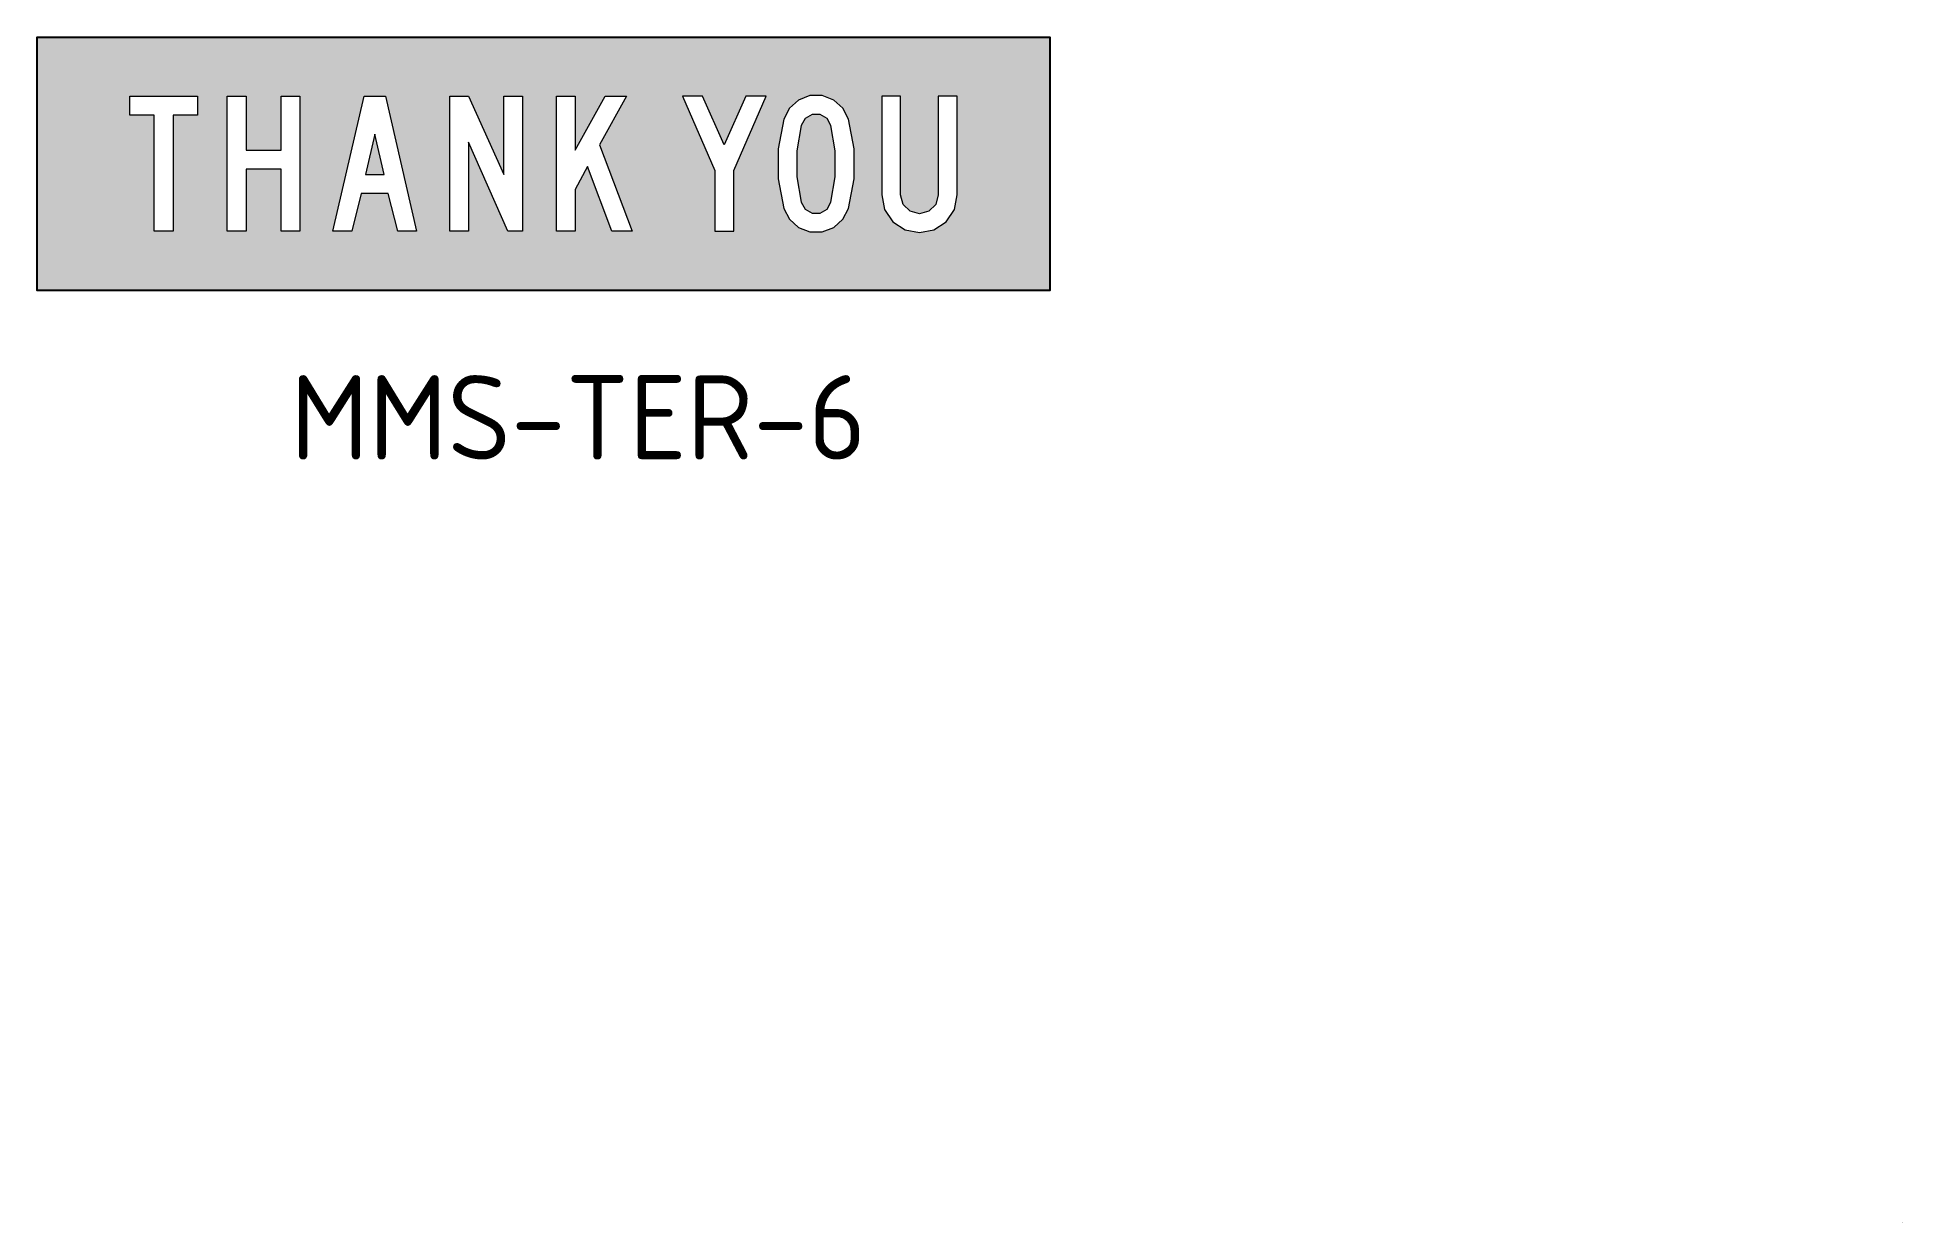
# Model space of a CAD drawing. Extents: x 138 to 359, y 73 to 214.
import ezdxf

# ---------------------------------------------------------------- set-up
doc = ezdxf.new("R2010")
doc.units = 0
for name, color, linetype in [('blue', 150, 'CONTINUOUS'), ('L25', 1, 'CONTINUOUS'), ('TBLK18', 4, 'CONTINUOUS')]:
    doc.layers.add(name, color=color, linetype=linetype)
doc.styles.add('ISO', font='iso3098b.shx')

msp = doc.modelspace()

# ---------------------------------------------------------------- hatches: boundary and pattern name
at = {"layer": 'blue'}
h = msp.add_hatch(color=256, dxfattribs=at)
h.paths.add_polyline_path([(234.47, 193.37), (235.14, 196.87), (235.14, 200.43), (234.47, 203.93), (233.81, 205.23), (232.73, 206.21), (231.37, 206.74), (229.91, 206.74), (228.55, 206.21), (227.47, 205.23), (226.8, 203.93), (226.14, 200.43), (226.14, 196.87), (226.8, 193.37), (227.47, 192.07), (228.55, 191.09), (229.91, 190.57), (231.37, 190.57), (232.73, 191.09), (233.81, 192.07)], flags=16)
h.paths.add_polyline_path([(232.4, 194.09), (232.91, 197.12), (232.91, 200.18), (232.4, 203.21), (231.93, 204.03), (231.11, 204.51), (230.16, 204.51), (229.35, 204.03), (228.88, 203.21), (228.37, 200.18), (228.37, 197.12), (228.88, 194.09), (229.35, 193.27), (230.16, 192.79), (231.11, 192.79), (231.93, 193.27)], flags=0)
h.paths.add_polyline_path([(218.62, 190.65), (220.87, 190.65), (220.87, 197.85), (224.7, 206.65), (222.3, 206.65), (219.74, 200.89), (217.19, 206.65), (214.79, 206.65), (218.62, 197.85)], flags=16)
h.paths.add_polyline_path([(199.87, 190.65), (199.87, 206.65), (202.1, 206.65), (202.1, 200.25), (205.62, 206.65), (208.18, 206.65), (204.98, 200.89), (208.82, 190.65), (206.42, 190.65), (203.55, 198.33), (202.1, 195.61), (202.1, 190.65)], flags=16)
h.paths.add_polyline_path([(187.21, 190.65), (187.21, 206.65), (189.45, 206.65), (193.61, 197.37), (193.61, 206.65), (195.84, 206.65), (195.84, 190.65), (194.09, 190.65), (189.45, 201.21), (189.45, 190.65)], flags=16)
h.paths.add_polyline_path([(173.38, 190.65), (177.06, 206.65), (179.62, 206.65), (183.29, 190.65), (181.06, 190.65), (179.94, 195.13), (176.74, 195.13), (175.63, 190.65)], flags=16)
h.paths.add_polyline_path([(160.84, 190.65), (160.84, 206.65), (163.08, 206.65), (163.08, 200.25), (167.23, 200.25), (167.23, 206.65), (169.47, 206.65), (169.47, 190.65), (167.23, 190.65), (167.23, 198.01), (163.08, 198.01), (163.08, 190.65)], flags=16)
h.paths.add_polyline_path([(152.2, 190.65), (152.2, 204.41), (149.32, 204.41), (149.32, 206.65), (157.31, 206.65), (157.31, 204.41), (154.44, 204.41), (154.44, 190.65)], flags=16)
h.paths.add_polyline_path([(238.41, 206.65), (238.41, 194.97), (238.75, 193.25), (239.72, 191.79), (241.17, 190.83), (242.89, 190.49), (244.6, 190.83), (246.06, 191.79), (247.03, 193.25), (247.37, 194.97), (247.37, 206.65), (245.12, 206.65), (245.12, 194.97), (244.83, 193.84), (244.01, 193.03), (242.89, 192.73), (241.77, 193.03), (240.95, 193.84), (240.65, 194.97), (240.65, 206.65)], flags=16)
h.paths.add_polyline_path([(178.34, 202.17), (177.22, 197.37), (179.46, 197.37)], flags=0)
h.paths.add_polyline_path([(198.34, 183.65), (138.34, 183.65), (138.34, 213.65), (198.34, 213.65), (258.34, 213.65), (258.34, 183.65)])
at = {"layer": 'TBLK18', "linetype": 'Continuous', "lineweight": 0}
h = msp.add_hatch(color=256, dxfattribs=at)
edge = h.paths.add_edge_path()
edge.add_spline(control_points=[(359.34, 73.22), (359.34, 73.22), (359.34, 73.22), (359.34, 73.21), (359.34, 73.21), (359.34, 73.2), (359.34, 73.2), (359.34, 73.19), (359.34, 73.19), (359.34, 73.18), (359.34, 73.18), (359.34, 73.17), (359.34, 73.16), (359.34, 73.16), (359.34, 73.15), (359.34, 73.15), (359.34, 73.14), (359.34, 73.14), (359.35, 73.14), (359.35, 73.14), (359.35, 73.14), (359.36, 73.13), (359.36, 73.13), (359.36, 73.13), (359.37, 73.13), (359.37, 73.13), (359.38, 73.13), (359.38, 73.13), (359.38, 73.13), (359.39, 73.13), (359.39, 73.13), (359.39, 73.13), (359.4, 73.13), (359.41, 73.13), (359.4, 73.13), (359.39, 73.14), (359.39, 73.14), (359.38, 73.15), (359.38, 73.16), (359.38, 73.16), (359.37, 73.17), (359.37, 73.17), (359.36, 73.18), (359.36, 73.19), (359.36, 73.19), (359.35, 73.2), (359.35, 73.21), (359.35, 73.21), (359.35, 73.22), (359.35, 73.22), (359.34, 73.22)], knot_values=[0, 0, 0, 0, 0.054791, 0.109654, 0.164445, 0.219309, 0.2741, 0.328964, 0.383755, 0.438619, 0.49341, 0.548273, 0.603065, 0.657928, 0.71272, 0.767583, 0.822422, 0.877285, 0.915081, 0.952877, 0.990673, 1.02841, 1.066205, 1.103978, 1.141774, 1.179511, 1.217306, 1.255102, 1.292898, 1.330635, 1.368431, 1.406164, 1.44396, 1.481697, 1.557116, 1.631571, 1.705158, 1.777977, 1.850139, 1.921715, 1.992768, 2.063376, 2.133612, 2.203535, 2.273205, 2.342659, 2.411987, 2.481144, 2.550218, 2.619224, 2.619224, 2.619224, 2.619224], degree=3, periodic=0)
h = msp.add_hatch(color=256, dxfattribs=at)
edge = h.paths.add_edge_path()
edge.add_spline(control_points=[(359.34, 73.22), (359.34, 73.22), (359.34, 73.22), (359.34, 73.21), (359.34, 73.21), (359.34, 73.2), (359.34, 73.2), (359.34, 73.19), (359.34, 73.19), (359.34, 73.18), (359.34, 73.18), (359.34, 73.17), (359.34, 73.16), (359.34, 73.16), (359.34, 73.15), (359.34, 73.15), (359.34, 73.14), (359.34, 73.14), (359.35, 73.14), (359.35, 73.14), (359.35, 73.14), (359.36, 73.13), (359.36, 73.13), (359.36, 73.13), (359.37, 73.13), (359.37, 73.13), (359.38, 73.13), (359.38, 73.13), (359.38, 73.13), (359.39, 73.13), (359.39, 73.13), (359.39, 73.13), (359.4, 73.13), (359.41, 73.13), (359.4, 73.13), (359.39, 73.14), (359.39, 73.14), (359.38, 73.15), (359.38, 73.16), (359.38, 73.16), (359.37, 73.17), (359.37, 73.17), (359.36, 73.18), (359.36, 73.19), (359.36, 73.19), (359.35, 73.2), (359.35, 73.21), (359.35, 73.21), (359.35, 73.22), (359.35, 73.22), (359.34, 73.22)], knot_values=[0, 0, 0, 0, 0.054791, 0.109654, 0.164445, 0.219309, 0.2741, 0.328964, 0.383755, 0.438619, 0.49341, 0.548273, 0.603065, 0.657928, 0.71272, 0.767583, 0.822422, 0.877285, 0.915081, 0.952877, 0.990673, 1.02841, 1.066205, 1.103978, 1.141774, 1.179511, 1.217306, 1.255102, 1.292898, 1.330635, 1.368431, 1.406164, 1.44396, 1.481697, 1.557116, 1.631571, 1.705158, 1.777977, 1.850139, 1.921715, 1.992768, 2.063376, 2.133612, 2.203535, 2.273205, 2.342659, 2.411987, 2.481144, 2.550218, 2.619224, 2.619224, 2.619224, 2.619224], degree=3, periodic=0)
h = msp.add_hatch(color=256, dxfattribs=at)
edge = h.paths.add_edge_path()
edge.add_spline(control_points=[(359.34, 73.22), (359.34, 73.22), (359.34, 73.22), (359.34, 73.21), (359.34, 73.21), (359.34, 73.2), (359.34, 73.2), (359.34, 73.19), (359.34, 73.19), (359.34, 73.18), (359.34, 73.18), (359.34, 73.17), (359.34, 73.16), (359.34, 73.16), (359.34, 73.15), (359.34, 73.15), (359.34, 73.14), (359.34, 73.14), (359.35, 73.14), (359.35, 73.14), (359.35, 73.14), (359.36, 73.13), (359.36, 73.13), (359.36, 73.13), (359.37, 73.13), (359.37, 73.13), (359.38, 73.13), (359.38, 73.13), (359.38, 73.13), (359.39, 73.13), (359.39, 73.13), (359.39, 73.13), (359.4, 73.13), (359.41, 73.13), (359.4, 73.13), (359.39, 73.14), (359.39, 73.14), (359.38, 73.15), (359.38, 73.16), (359.38, 73.16), (359.37, 73.17), (359.37, 73.17), (359.36, 73.18), (359.36, 73.19), (359.36, 73.19), (359.35, 73.2), (359.35, 73.21), (359.35, 73.21), (359.35, 73.22), (359.35, 73.22), (359.34, 73.22)], knot_values=[0, 0, 0, 0, 0.054791, 0.109654, 0.164445, 0.219309, 0.2741, 0.328964, 0.383755, 0.438619, 0.49341, 0.548273, 0.603065, 0.657928, 0.71272, 0.767583, 0.822422, 0.877285, 0.915081, 0.952877, 0.990673, 1.02841, 1.066205, 1.103978, 1.141774, 1.179511, 1.217306, 1.255102, 1.292898, 1.330635, 1.368431, 1.406164, 1.44396, 1.481697, 1.557116, 1.631571, 1.705158, 1.777977, 1.850139, 1.921715, 1.992768, 2.063376, 2.133612, 2.203535, 2.273205, 2.342659, 2.411987, 2.481144, 2.550218, 2.619224, 2.619224, 2.619224, 2.619224], degree=3, periodic=0)
h = msp.add_hatch(color=256, dxfattribs=at)
edge = h.paths.add_edge_path()
edge.add_spline(control_points=[(359.34, 73.22), (359.34, 73.22), (359.34, 73.22), (359.34, 73.21), (359.34, 73.21), (359.34, 73.2), (359.34, 73.2), (359.34, 73.19), (359.34, 73.19), (359.34, 73.18), (359.34, 73.18), (359.34, 73.17), (359.34, 73.16), (359.34, 73.16), (359.34, 73.15), (359.34, 73.15), (359.34, 73.14), (359.34, 73.14), (359.35, 73.14), (359.35, 73.14), (359.35, 73.14), (359.36, 73.13), (359.36, 73.13), (359.36, 73.13), (359.37, 73.13), (359.37, 73.13), (359.38, 73.13), (359.38, 73.13), (359.38, 73.13), (359.39, 73.13), (359.39, 73.13), (359.39, 73.13), (359.4, 73.13), (359.41, 73.13), (359.4, 73.13), (359.39, 73.14), (359.39, 73.14), (359.38, 73.15), (359.38, 73.16), (359.38, 73.16), (359.37, 73.17), (359.37, 73.17), (359.36, 73.18), (359.36, 73.19), (359.36, 73.19), (359.35, 73.2), (359.35, 73.21), (359.35, 73.21), (359.35, 73.22), (359.35, 73.22), (359.34, 73.22)], knot_values=[0, 0, 0, 0, 0.054791, 0.109654, 0.164445, 0.219309, 0.2741, 0.328964, 0.383755, 0.438619, 0.49341, 0.548273, 0.603065, 0.657928, 0.71272, 0.767583, 0.822422, 0.877285, 0.915081, 0.952877, 0.990673, 1.02841, 1.066205, 1.103978, 1.141774, 1.179511, 1.217306, 1.255102, 1.292898, 1.330635, 1.368431, 1.406164, 1.44396, 1.481697, 1.557116, 1.631571, 1.705158, 1.777977, 1.850139, 1.921715, 1.992768, 2.063376, 2.133612, 2.203535, 2.273205, 2.342659, 2.411987, 2.481144, 2.550218, 2.619224, 2.619224, 2.619224, 2.619224], degree=3, periodic=0)
h = msp.add_hatch(color=256, dxfattribs=at)
edge = h.paths.add_edge_path()
edge.add_spline(control_points=[(359.34, 73.22), (359.34, 73.22), (359.34, 73.22), (359.34, 73.21), (359.34, 73.21), (359.34, 73.2), (359.34, 73.2), (359.34, 73.19), (359.34, 73.19), (359.34, 73.18), (359.34, 73.18), (359.34, 73.17), (359.34, 73.16), (359.34, 73.16), (359.34, 73.15), (359.34, 73.15), (359.34, 73.14), (359.34, 73.14), (359.35, 73.14), (359.35, 73.14), (359.35, 73.14), (359.36, 73.13), (359.36, 73.13), (359.36, 73.13), (359.37, 73.13), (359.37, 73.13), (359.38, 73.13), (359.38, 73.13), (359.38, 73.13), (359.39, 73.13), (359.39, 73.13), (359.39, 73.13), (359.4, 73.13), (359.41, 73.13), (359.4, 73.13), (359.39, 73.14), (359.39, 73.14), (359.38, 73.15), (359.38, 73.16), (359.38, 73.16), (359.37, 73.17), (359.37, 73.17), (359.36, 73.18), (359.36, 73.19), (359.36, 73.19), (359.35, 73.2), (359.35, 73.21), (359.35, 73.21), (359.35, 73.22), (359.35, 73.22), (359.34, 73.22)], knot_values=[0, 0, 0, 0, 0.054791, 0.109654, 0.164445, 0.219309, 0.2741, 0.328964, 0.383755, 0.438619, 0.49341, 0.548273, 0.603065, 0.657928, 0.71272, 0.767583, 0.822422, 0.877285, 0.915081, 0.952877, 0.990673, 1.02841, 1.066205, 1.103978, 1.141774, 1.179511, 1.217306, 1.255102, 1.292898, 1.330635, 1.368431, 1.406164, 1.44396, 1.481697, 1.557116, 1.631571, 1.705158, 1.777977, 1.850139, 1.921715, 1.992768, 2.063376, 2.133612, 2.203535, 2.273205, 2.342659, 2.411987, 2.481144, 2.550218, 2.619224, 2.619224, 2.619224, 2.619224], degree=3, periodic=0)
h = msp.add_hatch(color=256, dxfattribs=at)
edge = h.paths.add_edge_path()
edge.add_spline(control_points=[(359.34, 73.22), (359.34, 73.22), (359.34, 73.22), (359.34, 73.21), (359.34, 73.21), (359.34, 73.2), (359.34, 73.2), (359.34, 73.19), (359.34, 73.19), (359.34, 73.18), (359.34, 73.18), (359.34, 73.17), (359.34, 73.16), (359.34, 73.16), (359.34, 73.15), (359.34, 73.15), (359.34, 73.14), (359.34, 73.14), (359.35, 73.14), (359.35, 73.14), (359.35, 73.14), (359.36, 73.13), (359.36, 73.13), (359.36, 73.13), (359.37, 73.13), (359.37, 73.13), (359.38, 73.13), (359.38, 73.13), (359.38, 73.13), (359.39, 73.13), (359.39, 73.13), (359.39, 73.13), (359.4, 73.13), (359.41, 73.13), (359.4, 73.13), (359.39, 73.14), (359.39, 73.14), (359.38, 73.15), (359.38, 73.16), (359.38, 73.16), (359.37, 73.17), (359.37, 73.17), (359.36, 73.18), (359.36, 73.19), (359.36, 73.19), (359.35, 73.2), (359.35, 73.21), (359.35, 73.21), (359.35, 73.22), (359.35, 73.22), (359.34, 73.22)], knot_values=[0, 0, 0, 0, 0.054791, 0.109654, 0.164445, 0.219309, 0.2741, 0.328964, 0.383755, 0.438619, 0.49341, 0.548273, 0.603065, 0.657928, 0.71272, 0.767583, 0.822422, 0.877285, 0.915081, 0.952877, 0.990673, 1.02841, 1.066205, 1.103978, 1.141774, 1.179511, 1.217306, 1.255102, 1.292898, 1.330635, 1.368431, 1.406164, 1.44396, 1.481697, 1.557116, 1.631571, 1.705158, 1.777977, 1.850139, 1.921715, 1.992768, 2.063376, 2.133612, 2.203535, 2.273205, 2.342659, 2.411987, 2.481144, 2.550218, 2.619224, 2.619224, 2.619224, 2.619224], degree=3, periodic=0)
h = msp.add_hatch(color=256, dxfattribs=at)
edge = h.paths.add_edge_path()
edge.add_spline(control_points=[(359.34, 73.22), (359.34, 73.22), (359.34, 73.22), (359.34, 73.21), (359.34, 73.21), (359.34, 73.2), (359.34, 73.2), (359.34, 73.19), (359.34, 73.19), (359.34, 73.18), (359.34, 73.18), (359.34, 73.17), (359.34, 73.16), (359.34, 73.16), (359.34, 73.15), (359.34, 73.15), (359.34, 73.14), (359.34, 73.14), (359.35, 73.14), (359.35, 73.14), (359.35, 73.14), (359.36, 73.13), (359.36, 73.13), (359.36, 73.13), (359.37, 73.13), (359.37, 73.13), (359.38, 73.13), (359.38, 73.13), (359.38, 73.13), (359.39, 73.13), (359.39, 73.13), (359.39, 73.13), (359.4, 73.13), (359.41, 73.13), (359.4, 73.13), (359.39, 73.14), (359.39, 73.14), (359.38, 73.15), (359.38, 73.16), (359.38, 73.16), (359.37, 73.17), (359.37, 73.17), (359.36, 73.18), (359.36, 73.19), (359.36, 73.19), (359.35, 73.2), (359.35, 73.21), (359.35, 73.21), (359.35, 73.22), (359.35, 73.22), (359.34, 73.22)], knot_values=[0, 0, 0, 0, 0.054791, 0.109654, 0.164445, 0.219309, 0.2741, 0.328964, 0.383755, 0.438619, 0.49341, 0.548273, 0.603065, 0.657928, 0.71272, 0.767583, 0.822422, 0.877285, 0.915081, 0.952877, 0.990673, 1.02841, 1.066205, 1.103978, 1.141774, 1.179511, 1.217306, 1.255102, 1.292898, 1.330635, 1.368431, 1.406164, 1.44396, 1.481697, 1.557116, 1.631571, 1.705158, 1.777977, 1.850139, 1.921715, 1.992768, 2.063376, 2.133612, 2.203535, 2.273205, 2.342659, 2.411987, 2.481144, 2.550218, 2.619224, 2.619224, 2.619224, 2.619224], degree=3, periodic=0)
h = msp.add_hatch(color=256, dxfattribs=at)
edge = h.paths.add_edge_path()
edge.add_spline(control_points=[(359.34, 73.22), (359.34, 73.22), (359.34, 73.22), (359.34, 73.21), (359.34, 73.21), (359.34, 73.2), (359.34, 73.2), (359.34, 73.19), (359.34, 73.19), (359.34, 73.18), (359.34, 73.18), (359.34, 73.17), (359.34, 73.16), (359.34, 73.16), (359.34, 73.15), (359.34, 73.15), (359.34, 73.14), (359.34, 73.14), (359.35, 73.14), (359.35, 73.14), (359.35, 73.14), (359.36, 73.13), (359.36, 73.13), (359.36, 73.13), (359.37, 73.13), (359.37, 73.13), (359.38, 73.13), (359.38, 73.13), (359.38, 73.13), (359.39, 73.13), (359.39, 73.13), (359.39, 73.13), (359.4, 73.13), (359.41, 73.13), (359.4, 73.13), (359.39, 73.14), (359.39, 73.14), (359.38, 73.15), (359.38, 73.16), (359.38, 73.16), (359.37, 73.17), (359.37, 73.17), (359.36, 73.18), (359.36, 73.19), (359.36, 73.19), (359.35, 73.2), (359.35, 73.21), (359.35, 73.21), (359.35, 73.22), (359.35, 73.22), (359.34, 73.22)], knot_values=[0, 0, 0, 0, 0.054791, 0.109654, 0.164445, 0.219309, 0.2741, 0.328964, 0.383755, 0.438619, 0.49341, 0.548273, 0.603065, 0.657928, 0.71272, 0.767583, 0.822422, 0.877285, 0.915081, 0.952877, 0.990673, 1.02841, 1.066205, 1.103978, 1.141774, 1.179511, 1.217306, 1.255102, 1.292898, 1.330635, 1.368431, 1.406164, 1.44396, 1.481697, 1.557116, 1.631571, 1.705158, 1.777977, 1.850139, 1.921715, 1.992768, 2.063376, 2.133612, 2.203535, 2.273205, 2.342659, 2.411987, 2.481144, 2.550218, 2.619224, 2.619224, 2.619224, 2.619224], degree=3, periodic=0)

# ---------------------------------------------------------------- linework, layer by layer
at = {"layer": 'blue', "lineweight": 0}
for points in [[(152.2, 190.65), (152.2, 204.41), (149.32, 204.41), (149.32, 206.65), (157.31, 206.65), (157.31, 204.41), (154.44, 204.41), (154.44, 190.65), (152.2, 190.65)], [(160.84, 190.65), (160.84, 206.65), (163.08, 206.65), (163.08, 200.25), (167.23, 200.25), (167.23, 206.65), (169.47, 206.65), (169.47, 190.65), (167.23, 190.65), (167.23, 198.01), (163.08, 198.01), (163.08, 190.65), (160.84, 190.65)], [(173.38, 190.65), (177.06, 206.65), (179.62, 206.65), (183.29, 190.65), (181.06, 190.65), (179.94, 195.13), (176.74, 195.13), (175.63, 190.65), (173.38, 190.65)], [(187.21, 190.65), (187.21, 206.65), (189.45, 206.65), (193.61, 197.37), (193.61, 206.65), (195.84, 206.65), (195.84, 190.65), (194.09, 190.65), (189.45, 201.21), (189.45, 190.65), (187.21, 190.65)], [(199.87, 190.65), (199.87, 206.65), (202.1, 206.65), (202.1, 200.25), (205.62, 206.65), (208.18, 206.65), (204.98, 200.89), (208.82, 190.65), (206.42, 190.65), (203.55, 198.33), (202.1, 195.61), (202.1, 190.65), (199.87, 190.65)], [(218.62, 190.65), (220.87, 190.65), (220.87, 197.85), (224.7, 206.65), (222.3, 206.65), (219.74, 200.89), (217.19, 206.65), (214.79, 206.65), (218.62, 197.85), (218.62, 190.65)], [(234.47, 193.37), (235.14, 196.87), (235.14, 200.43), (234.47, 203.93), (233.81, 205.23), (232.73, 206.21), (231.37, 206.74), (229.91, 206.74), (228.55, 206.21), (227.47, 205.23), (226.8, 203.93), (226.14, 200.43), (226.14, 196.87), (226.8, 193.37), (227.47, 192.07), (228.55, 191.09), (229.91, 190.57), (231.37, 190.57), (232.73, 191.09), (233.81, 192.07), (234.47, 193.37)], [(238.41, 206.65), (238.41, 194.97), (238.75, 193.25), (239.72, 191.79), (241.17, 190.83), (242.89, 190.49), (244.6, 190.83), (246.06, 191.79), (247.03, 193.25), (247.37, 194.97), (247.37, 206.65), (245.12, 206.65), (245.12, 194.97), (244.83, 193.84), (244.01, 193.03), (242.89, 192.73), (241.77, 193.03), (240.95, 193.84), (240.65, 194.97), (240.65, 206.65)], [(232.4, 194.09), (232.91, 197.12), (232.91, 200.18), (232.4, 203.21), (231.93, 204.03), (231.11, 204.51), (230.16, 204.51), (229.35, 204.03), (228.88, 203.21), (228.37, 200.18), (228.37, 197.12), (228.88, 194.09), (229.35, 193.27), (230.16, 192.79), (231.11, 192.79), (231.93, 193.27), (232.4, 194.09)], [(178.34, 202.17), (177.22, 197.37), (179.46, 197.37)]]:
    msp.add_lwpolyline(points, close=True, dxfattribs=at)
at = {"layer": 'L25'}
for points in [[(198.34, 183.65), (138.34, 183.65), (138.34, 213.65), (198.34, 213.65)], [(198.34, 213.65), (258.34, 213.65), (258.34, 183.65), (198.34, 183.65)]]:
    msp.add_lwpolyline(points, dxfattribs=at)

# ---------------------------------------------------------------- texts
at = {"layer": 'blue', "insert": (168.32, 173.6), "char_height": 10, "width": 177.4237, "attachment_point": 1, "style": 'ISO'}
msp.add_mtext('{\\C3;MMS-TER-6}', dxfattribs=at)

doc.saveas('drawing.dxf')
